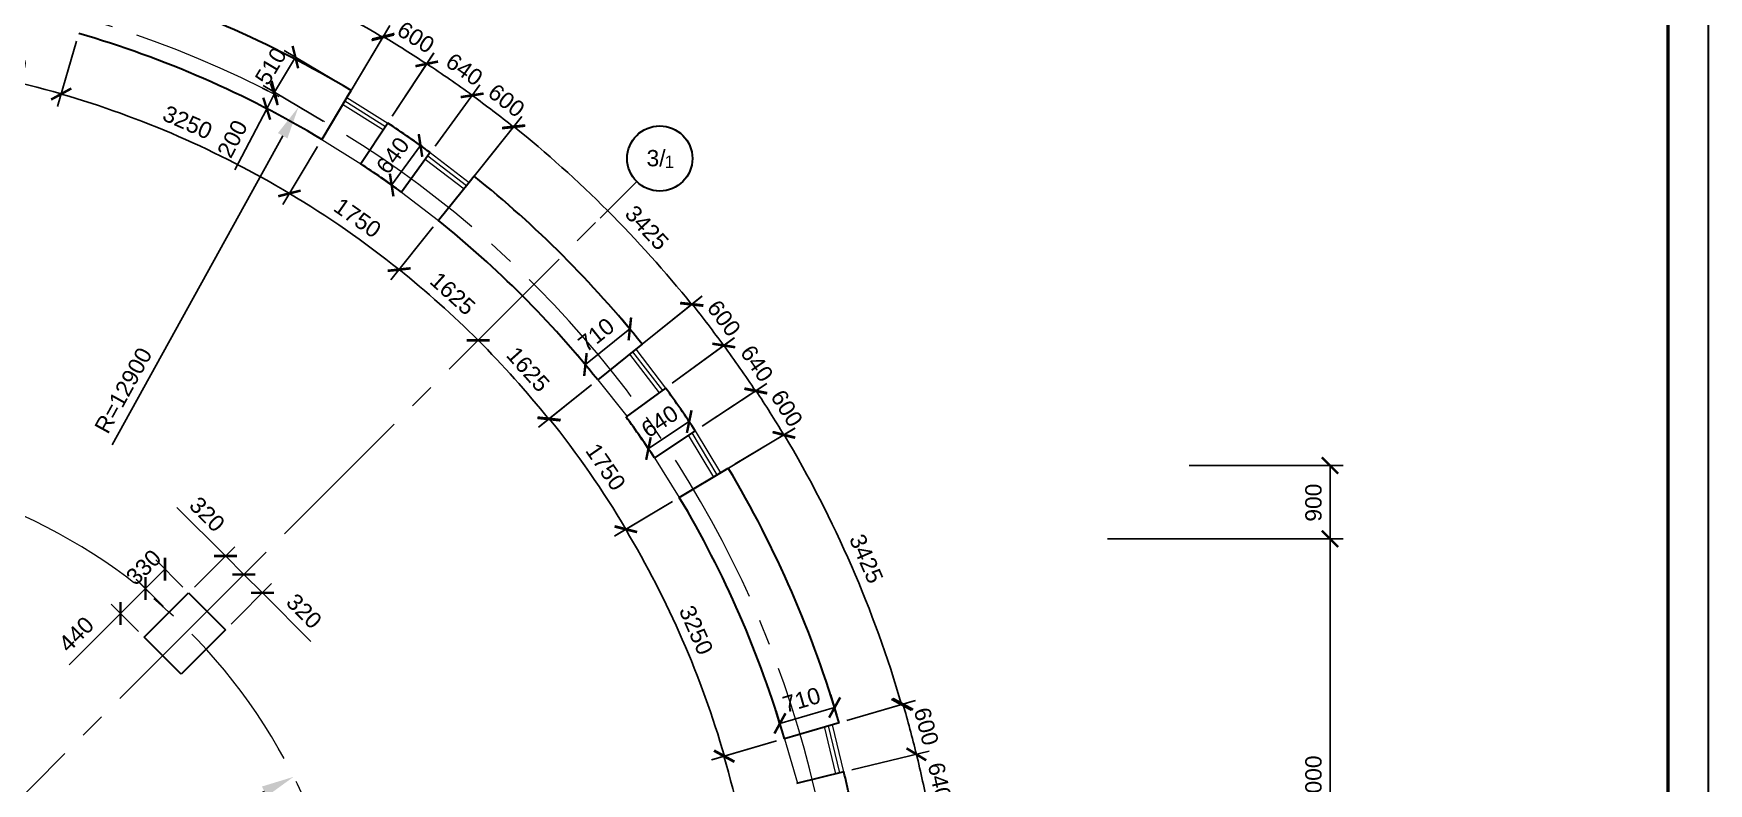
# Model space of a CAD drawing. Header units: millimetres. Extents: x -273 to 3634, y 3015 to 4572.
# Drawn here: x 3428.3 to 3633.7, y 3977.7 to 4069.6 of the extents above; entities that cross this region are included whole.
import ezdxf

# ---------------------------------------------------------------- set-up
doc = ezdxf.new("R2010")
doc.units = ezdxf.units.MM
doc.linetypes.add('CENTER2', pattern=[28.575, 19.05, -3.175, 3.175, -3.175])
doc.layers.add('@', color=250, linetype='Continuous', lineweight=60)
doc.styles.get("Standard").update_dxf_attribs({"font": 'arial.ttf', "height": 2})
doc.dimstyles.new('ISO-25', dxfattribs={"dimtxt": 2, "dimasz": 2, "dimexe": 1.6, "dimexo": 1, "dimgap": 1, "dimtad": 1, "dimdsep": 46, "dimtxsty": 'Standard', "dimblk": 'ARCHTICK', "dimcen": 2, "dimadec": 0, "dimazin": 0, "dimtfac": 1, "dimtmove": 0, "dimatfit": 3, "dimfxl": 1, "dimarcsym": 0})

# ---------------------------------------------------------------- blocks, each defined once
blk = doc.blocks.new('_ArchTick')
at = {"color": 0, "linetype": 'ByBlock', "lineweight": 15, "const_width": 0.15}
blk.add_lwpolyline([(-0.5, -0.5), (0.5, 0.5)], dxfattribs=at)
blk = doc.blocks.new('*D874')
at = {"layer": '@', "color": 0, "lineweight": -2, "transparency": 16777216}
for p, q in [((3311.01, 4081.1), (3305.72, 4088.15)), ((3309.41, 4079.9), (3312.29, 4082.06)), ((3503.87, 3823.69), (3311.01, 4081.1)), ((3502.28, 3822.5), (3505.15, 3824.65))]:
    blk.add_line(p, q, dxfattribs=at)
at = {"layer": 'Defpoints', "color": 0, "lineweight": 15, "transparency": 16777216}
for p in [(3308.61, 4079.3), (3503.87, 3823.69), (3501.48, 3821.9)]:
    blk.add_point(p, dxfattribs=at)
at = {"layer": '@', "color": 0, "lineweight": -2, "transparency": 16777216, "xscale": 2, "yscale": 2, "zscale": 2}
for p, rotation in [((3311.01, 4081.1), 126.8437671405722), ((3503.87, 3823.69), 306.8437671405722)]:
    blk.add_blockref('_ArchTick', p, dxfattribs=dict(at, rotation=rotation))
at = {"layer": '@', "color": 0, "lineweight": 15, "transparency": 16777216, "insert": (3309.26, 4086.79), "char_height": 2, "attachment_point": 5, "rotation": 306.8438}
blk.add_mtext('380', dxfattribs=at)
blk = doc.blocks.new('*D877')
at = {"layer": '@', "color": 0, "lineweight": -2, "transparency": 16777216}
blk.add_arc((3398.43, 3947.68), 19.98, 278.6121, 306.3879, dxfattribs=at)
at = {"layer": '@', "color": 0, "lineweight": 15, "transparency": 16777216}
for points in [[(3409.95, 3931.97), (3410.61, 3931.21), (3412.56, 3933.55)], [(3401.46, 3927.43), (3401.38, 3928.42), (3398.43, 3927.7)]]:
    blk.add_solid(points, dxfattribs=at)
at = {"layer": 'Defpoints', "color": 0, "lineweight": 15, "transparency": 16777216}
for p in [(3398.43, 4081.72), (3398.43, 3947.68), (3403.6, 3928.38), (3497.76, 3848.35), (3398.43, 3807.2)]:
    blk.add_point(p, dxfattribs=at)
at = {"layer": '@', "color": 0, "lineweight": 15, "transparency": 16777216, "insert": (3405.89, 3931.34), "char_height": 2, "attachment_point": 5, "rotation": 24.5413}
blk.add_mtext('45°', dxfattribs=at)
blk = doc.blocks.new('*D757')
at = {"layer": '@', "color": 0, "lineweight": -2, "transparency": 16777216}
blk.add_line((3496.69, 4026.55), (3490.21, 4021.36), dxfattribs=at)
blk.add_arc((3398.43, 3947.68), 119.3, 38.7552, 45, dxfattribs=at)
at = {"layer": 'Defpoints', "color": 0, "lineweight": 15, "transparency": 16777216}
for p in [(3514.29, 4063.53), (3502.15, 4030.93), (3485.79, 4028.91), (3497.47, 4027.18), (3398.43, 3947.68)]:
    blk.add_point(p, dxfattribs=at)
at = {"layer": '@', "color": 0, "lineweight": -2, "transparency": 16777216, "xscale": 2, "yscale": 2, "zscale": 2}
for p, rotation in [((3482.79, 4032.03), 135), ((3491.46, 4022.36), 308.7552400099496)]:
    blk.add_blockref('_ArchTick', p, dxfattribs=dict(at, rotation=rotation))
at = {"layer": '@', "color": 0, "lineweight": 15, "transparency": 16777216, "insert": (3488.93, 4028.47), "char_height": 2, "attachment_point": 5, "rotation": 311.7581}
blk.add_mtext('1625', dxfattribs=at)
blk = doc.blocks.new('*D758')
at = {"layer": '@', "color": 0, "lineweight": -2, "transparency": 16777216}
blk.add_line((3477.3, 4045.93), (3472.11, 4039.46), dxfattribs=at)
blk.add_arc((3398.43, 3947.68), 119.3, 45, 51.2448, dxfattribs=at)
at = {"layer": 'Defpoints', "color": 0, "lineweight": 15, "transparency": 16777216}
for p in [(3514.29, 4063.53), (3481.69, 4051.39), (3477.93, 4046.71), (3476.44, 4037.94), (3398.43, 3947.68)]:
    blk.add_point(p, dxfattribs=at)
at = {"layer": '@', "color": 0, "lineweight": -2, "transparency": 16777216, "xscale": 2, "yscale": 2, "zscale": 2}
for p, rotation in [((3473.11, 4040.71), 141.2447599900453), ((3482.79, 4032.04), 315)]:
    blk.add_blockref('_ArchTick', p, dxfattribs=dict(at, rotation=rotation))
at = {"layer": '@', "color": 0, "lineweight": 15, "transparency": 16777216, "insert": (3479.69, 4037.76), "char_height": 2, "attachment_point": 5, "rotation": 317.9486}
blk.add_mtext('1625', dxfattribs=at)
blk = doc.blocks.new('*D759')
at = {"layer": '@', "color": 0, "lineweight": -2, "transparency": 16777216}
blk.add_line((3437.9, 4019.19), (3458.83, 4057.12), dxfattribs=at)
at = {"layer": '@', "color": 0, "lineweight": 15, "transparency": 16777216}
blk.add_solid([(3458.24, 4057.44), (3459.41, 4056.79), (3460.76, 4060.62)], dxfattribs=at)
at = {"layer": 'Defpoints', "color": 0, "lineweight": 15, "transparency": 16777216}
for p in [(3460.76, 4060.62), (3398.43, 3947.68)]:
    blk.add_point(p, dxfattribs=at)
at = {"layer": '@', "color": 0, "lineweight": 15, "transparency": 16777216, "insert": (3439.28, 4025.88), "char_height": 2, "attachment_point": 5, "rotation": 61.1057}
blk.add_mtext('R=12900', dxfattribs=at)
blk = doc.blocks.new('*D760')
at = {"layer": '@', "color": 0, "lineweight": -2, "transparency": 16777216}
for p, q in [((3433.53, 4068.69), (3431.21, 4060.69)), ((3463.11, 4055.81), (3458.83, 4048.66))]:
    blk.add_line(p, q, dxfattribs=at)
blk.add_arc((3398.43, 3947.68), 119.27, 59.1151, 73.8233, dxfattribs=at)
at = {"layer": 'Defpoints', "color": 0, "lineweight": 15, "transparency": 16777216}
for p in [(3435.49, 4075.43), (3433.81, 4069.65), (3466.7, 4061.82), (3441.33, 4058.97), (3463.62, 4056.67)]:
    blk.add_point(p, dxfattribs=at)
at = {"layer": '@', "color": 0, "lineweight": -2, "transparency": 16777216, "xscale": 2, "yscale": 2, "zscale": 2}
for p, rotation in [((3431.66, 4062.23), 163.8232573753825), ((3459.65, 4050.04), 329.1151283855548)]:
    blk.add_blockref('_ArchTick', p, dxfattribs=dict(at, rotation=rotation))
at = {"layer": '@', "color": 0, "lineweight": 15, "transparency": 16777216, "insert": (3447.16, 4058.75), "char_height": 2, "attachment_point": 5, "rotation": 336.3147}
blk.add_mtext('3250', dxfattribs=at)
blk = doc.blocks.new('*D761')
at = {"layer": '@', "color": 0, "lineweight": -2, "transparency": 16777216}
for p, q in [((3435.77, 4076.39), (3438.32, 4085.18)), ((3467.21, 4062.67), (3471.92, 4070.54))]:
    blk.add_line(p, q, dxfattribs=at)
blk.add_arc((3398.43, 3947.68), 141.57, 59.1151, 73.8233, dxfattribs=at)
at = {"layer": 'Defpoints', "color": 0, "lineweight": 15, "transparency": 16777216}
for p in [(3435.49, 4075.43), (3460.45, 4074.94), (3433.81, 4069.65), (3466.7, 4061.82), (3463.62, 4056.67)]:
    blk.add_point(p, dxfattribs=at)
at = {"layer": '@', "color": 0, "lineweight": -2, "transparency": 16777216, "xscale": 2, "yscale": 2, "zscale": 2}
for p, rotation in [((3437.87, 4083.64), 163.8232573753828), ((3471.1, 4069.17), 329.1151283855586)]:
    blk.add_blockref('_ArchTick', p, dxfattribs=dict(at, rotation=rotation))
at = {"layer": '@', "color": 0, "lineweight": 15, "transparency": 16777216, "insert": (3450.88, 4081.34), "char_height": 2, "attachment_point": 5, "rotation": 338.5763}
blk.add_mtext('3425', dxfattribs=at)
blk = doc.blocks.new('*D763')
at = {"layer": '@', "color": 0, "lineweight": -2, "transparency": 16777216}
for p, q in [((3416.5, 4072.37), (3415.31, 4064.14)), ((3433.53, 4068.69), (3431.21, 4060.69))]:
    blk.add_line(p, q, dxfattribs=at)
blk.add_arc((3398.43, 3947.68), 119.28, 73.8233, 81.753, dxfattribs=at)
at = {"layer": 'Defpoints', "color": 0, "lineweight": 15, "transparency": 16777216}
for p in [(3417.51, 4079.3), (3435.49, 4075.43), (3416.65, 4073.36), (3433.81, 4069.65), (3420.96, 4064.8)]:
    blk.add_point(p, dxfattribs=at)
at = {"layer": '@', "color": 0, "lineweight": -2, "transparency": 16777216, "xscale": 2, "yscale": 2, "zscale": 2}
for p, rotation in [((3415.54, 4065.72), 171.7530324207596), ((3431.66, 4062.23), 343.8232573753776)]:
    blk.add_blockref('_ArchTick', p, dxfattribs=dict(at, rotation=rotation))
at = {"layer": '@', "color": 0, "lineweight": 15, "transparency": 16777216, "insert": (3424.34, 4066.17), "char_height": 2, "attachment_point": 5, "rotation": 347.6639}
blk.add_mtext('1750', dxfattribs=at)
blk = doc.blocks.new('*D764')
at = {"layer": '@', "color": 0, "lineweight": -2, "transparency": 16777216}
for p, q in [((3444.2, 3999.38), (3440.86, 4002.72)), ((3441.99, 4001.59), (3438.93, 3998.53)), ((3438.93, 3998.53), (3432.65, 3992.25)), ((3441.14, 3996.32), (3437.8, 3999.67))]:
    blk.add_line(p, q, dxfattribs=at)
at = {"layer": 'Defpoints', "color": 0, "lineweight": 15, "transparency": 16777216}
for p in [(3441.99, 4001.59), (3444.9, 3998.68), (3441.85, 3995.62)]:
    blk.add_point(p, dxfattribs=at)
at = {"layer": '@', "color": 0, "lineweight": -2, "transparency": 16777216, "xscale": 2, "yscale": 2, "zscale": 2}
for p, rotation in [((3441.99, 4001.59), 45), ((3438.93, 3998.53), 225)]:
    blk.add_blockref('_ArchTick', p, dxfattribs=dict(at, rotation=rotation))
at = {"layer": '@', "color": 0, "lineweight": 15, "transparency": 16777216, "insert": (3433.51, 3995.98), "char_height": 2, "attachment_point": 5, "rotation": 45}
blk.add_mtext('440', dxfattribs=at)
blk = doc.blocks.new('*D765')
at = {"layer": '@', "color": 0, "lineweight": -2, "transparency": 16777216}
blk.add_line((3439.56, 3968.21), (3456.58, 3976.71), dxfattribs=at)
at = {"layer": '@', "color": 0, "lineweight": 15, "transparency": 16777216}
blk.add_solid([(3456.28, 3977.31), (3456.88, 3976.12), (3460.16, 3978.5)], dxfattribs=at)
at = {"layer": 'Defpoints', "color": 0, "lineweight": 15, "transparency": 16777216}
for p in [(3460.16, 3978.5), (3398.43, 3947.68)]:
    blk.add_point(p, dxfattribs=at)
at = {"layer": '@', "color": 0, "lineweight": 15, "transparency": 16777216, "insert": (3443.81, 3972.59), "char_height": 2, "attachment_point": 5, "rotation": 26.5343}
blk.add_mtext('R=6900', dxfattribs=at)
blk = doc.blocks.new('*D812')
at = {"layer": '@', "color": 0, "lineweight": -2, "transparency": 16777216}
for p, q in [((3508.89, 4021.76), (3507.81, 4023.39)), ((3503.69, 4018.75), (3508.69, 4022.06)), ((3503.88, 4018.46), (3502.8, 4020.09))]:
    blk.add_line(p, q, dxfattribs=at)
at = {"layer": 'Defpoints', "color": 0, "lineweight": 15, "transparency": 16777216}
for p in [(3508.69, 4022.06), (3509.44, 4020.93), (3504.43, 4017.62)]:
    blk.add_point(p, dxfattribs=at)
at = {"layer": '@', "color": 0, "lineweight": -2, "transparency": 16777216, "xscale": 2, "yscale": 2, "zscale": 2}
for p, rotation in [((3508.69, 4022.06), 33.41818150921036), ((3503.69, 4018.75), 213.4181815092104)]:
    blk.add_blockref('_ArchTick', p, dxfattribs=dict(at, rotation=rotation))
at = {"layer": '@', "color": 0, "lineweight": 15, "transparency": 16777216, "insert": (3505.08, 4022.09), "char_height": 2, "attachment_point": 5, "rotation": 33.4182}
blk.add_mtext('640', dxfattribs=at)
blk = doc.blocks.new('*D813')
at = {"layer": '@', "color": 0, "lineweight": -2, "transparency": 16777216}
for p, q in [((3514.34, 4016.87), (3521.7, 4021.26)), ((3528.04, 3985.41), (3536.27, 3987.81))]:
    blk.add_line(p, q, dxfattribs=at)
blk.add_arc((3398.43, 3947.68), 141.97, 16.2325, 30.8343, dxfattribs=at)
at = {"layer": 'Defpoints', "color": 0, "lineweight": 15, "transparency": 16777216}
for p in [(3513.48, 4016.35), (3507.48, 4012.77), (3530.88, 3998.78), (3527.08, 3985.13), (3520.37, 3983.18)]:
    blk.add_point(p, dxfattribs=at)
at = {"layer": '@', "color": 0, "lineweight": -2, "transparency": 16777216, "xscale": 2, "yscale": 2, "zscale": 2}
for p, rotation in [((3520.33, 4020.44), 120.8343140170297), ((3534.74, 3987.36), 286.2325432280127)]:
    blk.add_blockref('_ArchTick', p, dxfattribs=dict(at, rotation=rotation))
at = {"layer": '@', "color": 0, "lineweight": 15, "transparency": 16777216, "insert": (3530.41, 4005.25), "char_height": 2, "attachment_point": 5, "rotation": 293.5667}
blk.add_mtext('3425', dxfattribs=at)
blk = doc.blocks.new('*D672')
at = {"layer": '@', "color": 0, "lineweight": -2, "transparency": 16777216}
for p, q in [((3496.69, 4026.55), (3490.28, 4021.41)), ((3506.62, 4012.26), (3499.56, 4008.05))]:
    blk.add_line(p, q, dxfattribs=at)
blk.add_arc((3398.43, 3947.68), 119.38, 30.8355, 38.7552, dxfattribs=at)
at = {"layer": 'Defpoints', "color": 0, "lineweight": 15, "transparency": 16777216}
for p in [(3502.15, 4030.93), (3497.47, 4027.18), (3494.87, 4018.04), (3512.63, 4015.85), (3507.48, 4012.77)]:
    blk.add_point(p, dxfattribs=at)
at = {"layer": '@', "color": 0, "lineweight": -2, "transparency": 16777216, "xscale": 2, "yscale": 2, "zscale": 2}
for p, rotation in [((3491.53, 4022.41), 128.7552400099468), ((3500.94, 4008.87), 300.8355341024305)]:
    blk.add_blockref('_ArchTick', p, dxfattribs=dict(at, rotation=rotation))
at = {"layer": '@', "color": 0, "lineweight": 15, "transparency": 16777216, "insert": (3498.44, 4016.5), "char_height": 2, "attachment_point": 5, "rotation": 304.5351}
blk.add_mtext('1750', dxfattribs=at)
blk = doc.blocks.new('*D673')
at = {"layer": '@', "color": 0, "lineweight": -2, "transparency": 16777216}
for p, q in [((3510.28, 4021.48), (3518.22, 4026.72)), ((3513.49, 4016.36), (3521.66, 4021.24))]:
    blk.add_line(p, q, dxfattribs=at)
blk.add_arc((3398.43, 3947.68), 141.92, 30.8355, 33.4182, dxfattribs=at)
at = {"layer": 'Defpoints', "color": 0, "lineweight": 15, "transparency": 16777216}
for p in [(3518.04, 4024.05), (3509.44, 4020.93), (3504.43, 4017.62), (3512.63, 4015.85), (3507.48, 4012.77)]:
    blk.add_point(p, dxfattribs=at)
at = {"layer": '@', "color": 0, "lineweight": -2, "transparency": 16777216, "xscale": 2, "yscale": 2, "zscale": 2}
for p, rotation in [((3516.88, 4025.84), 123.418181509539), ((3520.28, 4020.42), 300.8355341024328)]:
    blk.add_blockref('_ArchTick', p, dxfattribs=dict(at, rotation=rotation))
at = {"layer": '@', "color": 0, "lineweight": 15, "transparency": 16777216, "insert": (3520.66, 4023.69), "char_height": 2, "attachment_point": 5, "rotation": 301.8774}
blk.add_mtext('600', dxfattribs=at)
blk = doc.blocks.new('*D674')
at = {"layer": '@', "color": 0, "lineweight": -2, "transparency": 16777216}
for p, q in [((3506.6, 4026.77), (3514.23, 4032.34)), ((3510.28, 4021.48), (3518.16, 4026.68))]:
    blk.add_line(p, q, dxfattribs=at)
blk.add_arc((3398.43, 3947.68), 141.85, 33.4182, 36.1731, dxfattribs=at)
at = {"layer": 'Defpoints', "color": 0, "lineweight": 15, "transparency": 16777216}
for p in [(3514.26, 4029.55), (3505.79, 4026.18), (3500.95, 4022.63), (3509.44, 4020.93), (3504.43, 4017.62)]:
    blk.add_point(p, dxfattribs=at)
at = {"layer": '@', "color": 0, "lineweight": -2, "transparency": 16777216, "xscale": 2, "yscale": 2, "zscale": 2}
for p, rotation in [((3512.94, 4031.4), 126.1731465309603), ((3516.83, 4025.8), 303.4181815095361)]:
    blk.add_blockref('_ArchTick', p, dxfattribs=dict(at, rotation=rotation))
at = {"layer": '@', "color": 0, "lineweight": 15, "transparency": 16777216, "insert": (3516.99, 4029.18), "char_height": 2, "attachment_point": 5, "rotation": 304.5076}
blk.add_mtext('640', dxfattribs=at)
blk = doc.blocks.new('*D679')
at = {"layer": '@', "color": 0, "lineweight": -2, "transparency": 16777216}
for p, q in [((3450.26, 3999.51), (3455.2, 4004.45)), ((3454.07, 4003.32), (3456.34, 4001.06)), ((3452.52, 3997.24), (3457.47, 4002.19)), ((3456.34, 4001.06), (3462.28, 3995.11))]:
    blk.add_line(p, q, dxfattribs=at)
at = {"layer": 'Defpoints', "color": 0, "lineweight": 15, "transparency": 16777216}
for p in [(3456.34, 4001.06), (3449.55, 3998.8), (3451.82, 3996.54)]:
    blk.add_point(p, dxfattribs=at)
at = {"layer": '@', "color": 0, "lineweight": -2, "transparency": 16777216, "xscale": 2, "yscale": 2, "zscale": 2}
for p, rotation in [((3454.07, 4003.32), 134.9999999999943), ((3456.34, 4001.06), 314.9999999999943)]:
    blk.add_blockref('_ArchTick', p, dxfattribs=dict(at, rotation=rotation))
at = {"layer": '@', "color": 0, "lineweight": 15, "transparency": 16777216, "insert": (3461.45, 3998.81), "char_height": 2, "attachment_point": 5, "rotation": 315}
blk.add_mtext('320', dxfattribs=at)
blk = doc.blocks.new('*D680')
at = {"layer": '@', "color": 0, "lineweight": -2, "transparency": 16777216}
for p, q in [((3451.81, 4005.58), (3445.86, 4011.53)), ((3448, 4001.77), (3452.94, 4006.71)), ((3450.26, 3999.51), (3455.2, 4004.45)), ((3454.07, 4003.32), (3451.81, 4005.58))]:
    blk.add_line(p, q, dxfattribs=at)
at = {"layer": 'Defpoints', "color": 0, "lineweight": 15, "transparency": 16777216}
for p in [(3454.07, 4003.32), (3447.29, 4001.06), (3449.55, 3998.8)]:
    blk.add_point(p, dxfattribs=at)
at = {"layer": '@', "color": 0, "lineweight": -2, "transparency": 16777216, "xscale": 2, "yscale": 2, "zscale": 2}
for p, rotation in [((3451.81, 4005.58), 135.0000000000115), ((3454.07, 4003.32), 315.0000000000115)]:
    blk.add_blockref('_ArchTick', p, dxfattribs=dict(at, rotation=rotation))
at = {"layer": '@', "color": 0, "lineweight": 15, "transparency": 16777216, "insert": (3449.56, 4010.69), "char_height": 2, "attachment_point": 5, "rotation": 315}
blk.add_mtext('320', dxfattribs=at)
blk = doc.blocks.new('*D681')
at = {"layer": '@', "color": 0, "lineweight": -2, "transparency": 16777216}
for p, q in [((3446.58, 4001.77), (3443.26, 4005.09)), ((3444.2, 3999.38), (3440.87, 4002.71)), ((3442, 4001.58), (3444.39, 4003.96))]:
    blk.add_line(p, q, dxfattribs=at)
at = {"layer": 'Defpoints', "color": 0, "lineweight": 15, "transparency": 16777216}
for p in [(3444.39, 4003.96), (3447.29, 4001.06), (3444.9, 3998.68)]:
    blk.add_point(p, dxfattribs=at)
at = {"layer": '@', "color": 0, "lineweight": -2, "transparency": 16777216, "xscale": 2, "yscale": 2, "zscale": 2}
for p, rotation in [((3444.39, 4003.96), 45), ((3442, 4001.58), 225)]:
    blk.add_blockref('_ArchTick', p, dxfattribs=dict(at, rotation=rotation))
at = {"layer": '@', "color": 0, "lineweight": 15, "transparency": 16777216, "insert": (3441.77, 4004.2), "char_height": 2, "attachment_point": 5, "rotation": 45}
blk.add_mtext('330', dxfattribs=at)
blk = doc.blocks.new('*D814')
at = {"layer": '@', "color": 0, "lineweight": -2, "transparency": 16777216}
for p, q in [((3528.63, 3979.34), (3538.12, 3981.64)), ((3529.99, 3973.1), (3539.58, 3974.96))]:
    blk.add_line(p, q, dxfattribs=at)
blk.add_arc((3398.43, 3947.68), 142.16, 10.939, 13.6668, dxfattribs=at)
at = {"layer": 'Defpoints', "color": 0, "lineweight": 15, "transparency": 16777216}
for p in [(3521.83, 3977.68), (3527.66, 3979.1), (3537.08, 3979.07), (3523.12, 3971.78), (3529.01, 3972.91)]:
    blk.add_point(p, dxfattribs=at)
at = {"layer": '@', "color": 0, "lineweight": -2, "transparency": 16777216, "xscale": 2, "yscale": 2, "zscale": 2}
for p, rotation in [((3536.56, 3981.26), 103.6668375001124), ((3538.01, 3974.65), 280.9390167708801)]:
    blk.add_blockref('_ArchTick', p, dxfattribs=dict(at, rotation=rotation))
at = {"layer": '@', "color": 0, "lineweight": 15, "transparency": 16777216, "insert": (3539.4, 3977.94), "char_height": 2, "attachment_point": 5, "rotation": 282.1186}
blk.add_mtext('640', dxfattribs=at)
blk = doc.blocks.new('*D815')
at = {"layer": '@', "color": 0, "lineweight": -2, "transparency": 16777216}
for p, q in [((3519.41, 3982.9), (3511.42, 3980.57)), ((3523.08, 3966.03), (3514.86, 3964.82))]:
    blk.add_line(p, q, dxfattribs=at)
blk.add_arc((3398.43, 3947.68), 119.28, 8.3776, 16.2325, dxfattribs=at)
at = {"layer": 'Defpoints', "color": 0, "lineweight": 15, "transparency": 16777216}
for p in [(3527.08, 3985.13), (3520.37, 3983.18), (3514.36, 3975.75), (3524.07, 3966.18), (3530.99, 3967.2)]:
    blk.add_point(p, dxfattribs=at)
at = {"layer": '@', "color": 0, "lineweight": -2, "transparency": 16777216, "xscale": 2, "yscale": 2, "zscale": 2}
for p, rotation in [((3512.96, 3981.02), 106.2325432280145), ((3516.44, 3965.05), 278.3776096037254)]:
    blk.add_blockref('_ArchTick', p, dxfattribs=dict(at, rotation=rotation))
at = {"layer": '@', "color": 0, "lineweight": 15, "transparency": 16777216, "insert": (3516.96, 3973.48), "char_height": 2, "attachment_point": 5, "rotation": 282.2827}
blk.add_mtext('1750', dxfattribs=at)
blk = doc.blocks.new('*D819')
at = {"layer": '@', "color": 0, "lineweight": -2, "transparency": 16777216}
for p, q in [((3506.62, 4012.26), (3499.53, 4008.03)), ((3519.41, 3982.9), (3511.48, 3980.59))]:
    blk.add_line(p, q, dxfattribs=at)
blk.add_arc((3398.43, 3947.68), 119.34, 16.2325, 30.8343, dxfattribs=at)
at = {"layer": 'Defpoints', "color": 0, "lineweight": 15, "transparency": 16777216}
for p in [(3513.48, 4016.35), (3507.48, 4012.77), (3509.77, 3990.64), (3527.08, 3985.13), (3520.37, 3983.18)]:
    blk.add_point(p, dxfattribs=at)
at = {"layer": '@', "color": 0, "lineweight": -2, "transparency": 16777216, "xscale": 2, "yscale": 2, "zscale": 2}
for p, rotation in [((3500.9, 4008.85), 120.8343140170226), ((3513.01, 3981.04), 286.2325432280149)]:
    blk.add_blockref('_ArchTick', p, dxfattribs=dict(at, rotation=rotation))
at = {"layer": '@', "color": 0, "lineweight": 15, "transparency": 16777216, "insert": (3509.54, 3996.49), "char_height": 2, "attachment_point": 5, "rotation": 293.7153}
blk.add_mtext('3250', dxfattribs=at)
blk = doc.blocks.new('*D820')
at = {"layer": '@', "color": 0, "lineweight": -2, "transparency": 16777216}
for p, q in [((3528.04, 3985.41), (3536.45, 3987.86)), ((3528.63, 3979.34), (3538.11, 3981.64))]:
    blk.add_line(p, q, dxfattribs=at)
blk.add_arc((3398.43, 3947.68), 142.15, 13.6668, 16.2325, dxfattribs=at)
at = {"layer": 'Defpoints', "color": 0, "lineweight": 15, "transparency": 16777216}
for p in [(3527.08, 3985.13), (3535.49, 3985.37), (3520.37, 3983.18), (3521.83, 3977.68), (3527.66, 3979.1)]:
    blk.add_point(p, dxfattribs=at)
at = {"layer": '@', "color": 0, "lineweight": -2, "transparency": 16777216, "xscale": 2, "yscale": 2, "zscale": 2}
for p, rotation in [((3534.91, 3987.41), 106.2325432280157), ((3536.55, 3981.26), 283.6668375001099)]:
    blk.add_blockref('_ArchTick', p, dxfattribs=dict(at, rotation=rotation))
at = {"layer": '@', "color": 0, "lineweight": 15, "transparency": 16777216, "insert": (3537.77, 3984.68), "char_height": 2, "attachment_point": 5, "rotation": 284.873}
blk.add_mtext('600', dxfattribs=at)
blk = doc.blocks.new('*D821')
at = {"layer": '@', "color": 0, "lineweight": -2, "transparency": 16777216}
for p, q in [((3526.8, 3986.09), (3526.08, 3988.54)), ((3520.09, 3984.14), (3519.37, 3986.59)), ((3526.53, 3987), (3519.82, 3985.05))]:
    blk.add_line(p, q, dxfattribs=at)
at = {"layer": 'Defpoints', "color": 0, "lineweight": 15, "transparency": 16777216}
for p in [(3519.82, 3985.05), (3527.08, 3985.13), (3520.37, 3983.18)]:
    blk.add_point(p, dxfattribs=at)
at = {"layer": '@', "color": 0, "lineweight": -2, "transparency": 16777216, "xscale": 2, "yscale": 2, "zscale": 2}
for p, rotation in [((3526.53, 3987), 16.2325432280094), ((3519.82, 3985.05), 196.2325432280094)]:
    blk.add_blockref('_ArchTick', p, dxfattribs=dict(at, rotation=rotation))
at = {"layer": '@', "color": 0, "lineweight": 15, "transparency": 16777216, "insert": (3522.47, 3987.93), "char_height": 2, "attachment_point": 5, "rotation": 16.2325}
blk.add_mtext('710', dxfattribs=at)
blk = doc.blocks.new('*D682')
at = {"layer": '@', "color": 0, "lineweight": -2, "transparency": 16777216}
for p, q in [((3482.31, 4052.17), (3488.18, 4059.48)), ((3502.93, 4031.56), (3510.23, 4037.42))]:
    blk.add_line(p, q, dxfattribs=at)
blk.add_arc((3398.43, 3947.68), 141.77, 38.7552, 51.2448, dxfattribs=at)
at = {"layer": 'Defpoints', "color": 0, "lineweight": 15, "transparency": 16777216}
for p in [(3481.69, 4051.39), (3494.97, 4051.5), (3477.93, 4046.71), (3502.15, 4030.93), (3497.47, 4027.18)]:
    blk.add_point(p, dxfattribs=at)
at = {"layer": '@', "color": 0, "lineweight": -2, "transparency": 16777216, "xscale": 2, "yscale": 2, "zscale": 2}
for p, rotation in [((3487.17, 4058.23), 141.2447599900448), ((3508.98, 4036.42), 308.755240009951)]:
    blk.add_blockref('_ArchTick', p, dxfattribs=dict(at, rotation=rotation))
at = {"layer": '@', "color": 0, "lineweight": 15, "transparency": 16777216, "insert": (3503.5, 4045.83), "char_height": 2, "attachment_point": 5, "rotation": 313.0497}
blk.add_mtext('3425', dxfattribs=at)
blk = doc.blocks.new('*D683')
at = {"layer": '@', "color": 0, "lineweight": -2, "transparency": 16777216}
for p, q in [((3477.52, 4055.85), (3483.01, 4063.35)), ((3482.31, 4052.17), (3488.13, 4059.42))]:
    blk.add_line(p, q, dxfattribs=at)
blk.add_arc((3398.43, 3947.68), 141.7, 51.2448, 53.8269, dxfattribs=at)
at = {"layer": 'Defpoints', "color": 0, "lineweight": 15, "transparency": 16777216}
for p in [(3483.77, 4060.79), (3476.93, 4055.04), (3473.39, 4050.2), (3481.69, 4051.39), (3477.93, 4046.71)]:
    blk.add_point(p, dxfattribs=at)
at = {"layer": '@', "color": 0, "lineweight": -2, "transparency": 16777216, "xscale": 2, "yscale": 2, "zscale": 2}
for p, rotation in [((3482.06, 4062.06), 143.8268534690449), ((3487.13, 4058.18), 321.2447599900471)]:
    blk.add_blockref('_ArchTick', p, dxfattribs=dict(at, rotation=rotation))
at = {"layer": '@', "color": 0, "lineweight": 15, "transparency": 16777216, "insert": (3486.27, 4061.43), "char_height": 2, "attachment_point": 5, "rotation": 322.3266}
blk.add_mtext('600', dxfattribs=at)
blk = doc.blocks.new('*D684')
at = {"layer": '@', "color": 0, "lineweight": -2, "transparency": 16777216}
for p, q in [((3472.26, 4059.5), (3477.38, 4067.27)), ((3477.52, 4055.85), (3483.01, 4063.36))]:
    blk.add_line(p, q, dxfattribs=at)
blk.add_arc((3398.43, 3947.68), 141.7, 53.8269, 56.5682, dxfattribs=at)
at = {"layer": 'Defpoints', "color": 0, "lineweight": 15, "transparency": 16777216}
for p in [(3478.38, 4064.67), (3471.7, 4058.67), (3468.4, 4053.66), (3476.93, 4055.04), (3473.39, 4050.2)]:
    blk.add_point(p, dxfattribs=at)
at = {"layer": '@', "color": 0, "lineweight": -2, "transparency": 16777216, "xscale": 2, "yscale": 2, "zscale": 2}
for p, rotation in [((3476.5, 4065.93), 146.5681769920195), ((3482.07, 4062.07), 323.8268534690457)]:
    blk.add_blockref('_ArchTick', p, dxfattribs=dict(at, rotation=rotation))
at = {"layer": '@', "color": 0, "lineweight": 15, "transparency": 16777216, "insert": (3481.11, 4065.24), "char_height": 2, "attachment_point": 5, "rotation": 324.8804}
blk.add_mtext('640', dxfattribs=at)
blk = doc.blocks.new('*D685')
at = {"layer": '@', "color": 0, "lineweight": -2, "transparency": 16777216}
for p, q in [((3467.21, 4062.67), (3471.98, 4070.64)), ((3472.26, 4059.5), (3477.37, 4067.25))]:
    blk.add_line(p, q, dxfattribs=at)
blk.add_arc((3398.43, 3947.68), 141.68, 56.5682, 59.1151, dxfattribs=at)
at = {"layer": 'Defpoints', "color": 0, "lineweight": 15, "transparency": 16777216}
for p in [(3472.95, 4068.18), (3466.7, 4061.82), (3471.7, 4058.67), (3463.62, 4056.67), (3468.4, 4053.66)]:
    blk.add_point(p, dxfattribs=at)
at = {"layer": '@', "color": 0, "lineweight": -2, "transparency": 16777216, "xscale": 2, "yscale": 2, "zscale": 2}
for p, rotation in [((3471.16, 4069.27), 149.1151283855554), ((3476.49, 4065.92), 326.5681769920193)]:
    blk.add_blockref('_ArchTick', p, dxfattribs=dict(at, rotation=rotation))
at = {"layer": '@', "color": 0, "lineweight": 15, "transparency": 16777216, "insert": (3475.16, 4069.18), "char_height": 2, "attachment_point": 5, "rotation": 327.7273}
blk.add_mtext('600', dxfattribs=at)
blk = doc.blocks.new('*D686')
at = {"layer": '@', "color": 0, "lineweight": -2, "transparency": 16777216}
for p, q in [((3457.02, 4062.61), (3456.37, 4062.95)), ((3457.79, 4062.21), (3456.87, 4060.43)), ((3456.87, 4060.43), (3452.97, 4052.94)), ((3456.09, 4060.83), (3455.45, 4061.17))]:
    blk.add_line(p, q, dxfattribs=at)
at = {"layer": 'Defpoints', "color": 0, "lineweight": 15, "transparency": 16777216}
for p in [(3457.9, 4062.15), (3456.87, 4060.43), (3456.98, 4060.37)]:
    blk.add_point(p, dxfattribs=at)
at = {"layer": '@', "color": 0, "lineweight": -2, "transparency": 16777216, "xscale": 2, "yscale": 2, "zscale": 2}
for p, rotation in [((3456.87, 4060.43), 242.5454404375009), ((3457.79, 4062.21), 62.54544043750094)]:
    blk.add_blockref('_ArchTick', p, dxfattribs=dict(at, rotation=rotation))
at = {"layer": '@', "color": 0, "lineweight": 15, "transparency": 16777216, "insert": (3452.66, 4056.73), "char_height": 2, "attachment_point": 5, "rotation": 62.5454}
blk.add_mtext('200', dxfattribs=at)
blk = doc.blocks.new('*D687')
at = {"layer": '@', "color": 0, "lineweight": -2, "transparency": 16777216}
for p, q in [((3460.38, 4066.75), (3457.82, 4062.46)), ((3466.35, 4063.18), (3459.01, 4067.57)), ((3463.79, 4058.9), (3456.45, 4063.29))]:
    blk.add_line(p, q, dxfattribs=at)
at = {"layer": 'Defpoints', "color": 0, "lineweight": 15, "transparency": 16777216}
for p in [(3457.82, 4062.46), (3467.21, 4062.66), (3464.65, 4058.38)]:
    blk.add_point(p, dxfattribs=at)
at = {"layer": '@', "color": 0, "lineweight": -2, "transparency": 16777216, "xscale": 2, "yscale": 2, "zscale": 2}
for p, rotation in [((3460.38, 4066.75), 59.11512838555034), ((3457.82, 4062.46), 239.1151283855503)]:
    blk.add_blockref('_ArchTick', p, dxfattribs=dict(at, rotation=rotation))
at = {"layer": '@', "color": 0, "lineweight": 15, "transparency": 16777216, "insert": (3457.37, 4065.64), "char_height": 2, "attachment_point": 5, "rotation": 59.1151}
blk.add_mtext('510', dxfattribs=at)
blk = doc.blocks.new('*D688')
at = {"layer": '@', "color": 0, "lineweight": -2, "transparency": 16777216}
for p, q in [((3463.11, 4055.81), (3458.84, 4048.67)), ((3477.3, 4045.93), (3472.1, 4039.45))]:
    blk.add_line(p, q, dxfattribs=at)
blk.add_arc((3398.43, 3947.68), 119.28, 51.2448, 59.1151, dxfattribs=at)
at = {"layer": 'Defpoints', "color": 0, "lineweight": 15, "transparency": 16777216}
for p in [(3466.7, 4061.82), (3463.62, 4056.67), (3481.69, 4051.39), (3464.28, 4047.13), (3477.93, 4046.71)]:
    blk.add_point(p, dxfattribs=at)
at = {"layer": '@', "color": 0, "lineweight": -2, "transparency": 16777216, "xscale": 2, "yscale": 2, "zscale": 2}
for p, rotation in [((3459.66, 4050.04), 149.1151283855532), ((3473.1, 4040.69), 321.2447599900452)]:
    blk.add_blockref('_ArchTick', p, dxfattribs=dict(at, rotation=rotation))
at = {"layer": '@', "color": 0, "lineweight": 15, "transparency": 16777216, "insert": (3468, 4047.04), "char_height": 2, "attachment_point": 5, "rotation": 325.0034}
blk.add_mtext('1750', dxfattribs=at)
blk = doc.blocks.new('*D822')
at = {"layer": '@', "color": 0, "lineweight": -2, "transparency": 16777216}
for p, q in [((3472.19, 4051.07), (3475.73, 4055.92)), ((3476.12, 4055.63), (3474.44, 4056.86)), ((3472.58, 4050.79), (3470.9, 4052.02))]:
    blk.add_line(p, q, dxfattribs=at)
at = {"layer": 'Defpoints', "color": 0, "lineweight": 15, "transparency": 16777216}
for p in [(3475.73, 4055.92), (3476.93, 4055.04), (3473.39, 4050.2)]:
    blk.add_point(p, dxfattribs=at)
at = {"layer": '@', "color": 0, "lineweight": -2, "transparency": 16777216, "xscale": 2, "yscale": 2, "zscale": 2}
for p, rotation in [((3475.73, 4055.92), 53.82685346890515), ((3472.19, 4051.07), 233.8268534689052)]:
    blk.add_blockref('_ArchTick', p, dxfattribs=dict(at, rotation=rotation))
at = {"layer": '@', "color": 0, "lineweight": 15, "transparency": 16777216, "insert": (3472.33, 4054.69), "char_height": 2, "attachment_point": 5, "rotation": 53.8269}
blk.add_mtext('640', dxfattribs=at)
blk = doc.blocks.new('*D823')
at = {"layer": '@', "color": 0, "lineweight": -2, "transparency": 16777216}
for p, q in [((3501.41, 4033.42), (3495.96, 4029.05)), ((3502.29, 4032.33), (3500.41, 4034.67)), ((3496.84, 4027.96), (3494.96, 4030.3))]:
    blk.add_line(p, q, dxfattribs=at)
at = {"layer": 'Defpoints', "color": 0, "lineweight": 15, "transparency": 16777216}
for p in [(3502.92, 4031.55), (3495.96, 4029.05), (3497.47, 4027.18)]:
    blk.add_point(p, dxfattribs=at)
at = {"layer": '@', "color": 0, "lineweight": -2, "transparency": 16777216, "xscale": 2, "yscale": 2, "zscale": 2}
for p, rotation in [((3501.41, 4033.42), 38.75523613854945), ((3495.96, 4029.05), 218.7552361385495)]:
    blk.add_blockref('_ArchTick', p, dxfattribs=dict(at, rotation=rotation))
at = {"layer": '@', "color": 0, "lineweight": 15, "transparency": 16777216, "insert": (3497.29, 4032.7), "char_height": 2, "attachment_point": 5, "rotation": 38.7552}
blk.add_mtext('710', dxfattribs=at)
blk = doc.blocks.new('*D689')
at = {"layer": '@', "color": 0, "lineweight": -2, "transparency": 16777216}
for p, q in [((3502.93, 4031.56), (3510.28, 4037.46)), ((3506.6, 4026.77), (3514.21, 4032.33))]:
    blk.add_line(p, q, dxfattribs=at)
blk.add_arc((3398.43, 3947.68), 141.83, 36.1731, 38.7552, dxfattribs=at)
at = {"layer": 'Defpoints', "color": 0, "lineweight": 15, "transparency": 16777216}
for p in [(3510.35, 4034.79), (3502.15, 4030.93), (3497.47, 4027.18), (3505.79, 4026.18), (3500.95, 4022.63)]:
    blk.add_point(p, dxfattribs=at)
at = {"layer": '@', "color": 0, "lineweight": -2, "transparency": 16777216, "xscale": 2, "yscale": 2, "zscale": 2}
for p, rotation in [((3509.03, 4036.46), 128.7552400099466), ((3512.92, 4031.39), 306.173146530957)]:
    blk.add_blockref('_ArchTick', p, dxfattribs=dict(at, rotation=rotation))
at = {"layer": '@', "color": 0, "lineweight": 15, "transparency": 16777216, "insert": (3512.95, 4034.73), "char_height": 2, "attachment_point": 5, "rotation": 307.2427}
blk.add_mtext('600', dxfattribs=at)
blk = doc.blocks.new('*D692')
at = {"layer": '@', "color": 0, "lineweight": -2, "transparency": 16777216}
for p, q in [((3560.01, 4007.68), (3588.89, 4007.68)), ((3587.29, 4007.68), (3587.29, 3947.68)), ((3586.29, 3947.68), (3585.69, 3947.68))]:
    blk.add_line(p, q, dxfattribs=at)
at = {"layer": 'Defpoints', "color": 0, "lineweight": 15, "transparency": 16777216}
for p in [(3559.01, 4007.68), (3587.29, 3947.68), (3587.29, 3947.68)]:
    blk.add_point(p, dxfattribs=at)
at = {"layer": '@', "color": 0, "lineweight": -2, "transparency": 16777216, "xscale": 2, "yscale": 2, "zscale": 2}
for p, rotation in [((3587.29, 4007.68), 90), ((3587.29, 3947.68), 270)]:
    blk.add_blockref('_ArchTick', p, dxfattribs=dict(at, rotation=rotation))
at = {"layer": '@', "color": 0, "lineweight": 15, "transparency": 16777216, "insert": (3585.27, 3978.01), "char_height": 2, "attachment_point": 5, "rotation": 90}
blk.add_mtext('6000', dxfattribs=at)
blk = doc.blocks.new('*D693')
at = {"layer": '@', "color": 0, "lineweight": -2, "transparency": 16777216}
for p, q in [((3570.03, 4016.68), (3588.89, 4016.68)), ((3587.29, 4016.68), (3587.29, 4007.68)), ((3586.29, 4007.68), (3585.69, 4007.68))]:
    blk.add_line(p, q, dxfattribs=at)
at = {"layer": 'Defpoints', "color": 0, "lineweight": 15, "transparency": 16777216}
for p in [(3569.03, 4016.68), (3587.29, 4007.68), (3587.29, 4007.68)]:
    blk.add_point(p, dxfattribs=at)
at = {"layer": '@', "color": 0, "lineweight": -2, "transparency": 16777216, "xscale": 2, "yscale": 2, "zscale": 2}
for p, rotation in [((3587.29, 4016.68), 90), ((3587.29, 4007.68), 270)]:
    blk.add_blockref('_ArchTick', p, dxfattribs=dict(at, rotation=rotation))
at = {"layer": '@', "color": 0, "lineweight": 15, "transparency": 16777216, "insert": (3585.27, 4012.12), "char_height": 2, "attachment_point": 5, "rotation": 90}
blk.add_mtext('900', dxfattribs=at)

msp = doc.modelspace()

# ---------------------------------------------------------------- linework, layer by layer
at = {"layer": '@', "color": 0, "lineweight": 30}
for p, q in [((3633.716, 3609.3), (3633.716, 4203.3)), ((3466.7, 4061.817), (3467.207, 4062.665)), ((3466.7, 4061.817), (3463.62, 4056.667)), ((3471.705, 4058.67), (3468.399, 4053.663)), ((3476.929, 4055.038), (3473.388, 4050.195)), ((3482.305, 4052.164), (3481.686, 4051.393)), ((3481.686, 4051.393), (3477.93, 4046.714)), ((3502.917, 4031.552), (3502.146, 4030.933)), ((3502.146, 4030.933), (3497.467, 4027.177)), ((3505.791, 4026.176), (3500.948, 4022.635)), ((3509.44, 4020.925), (3504.432, 4017.621)), ((3507.478, 4012.771), (3513.478, 4016.353)), ((3441.845, 3995.618), (3447.29, 4001.062)), ((3447.29, 4001.062), (3451.815, 3996.537)), ((3451.815, 3996.537), (3446.371, 3991.092)), ((3446.371, 3991.092), (3441.845, 3995.618)), ((3527.076, 3985.131), (3520.366, 3983.177)), ((3527.663, 3979.101), (3521.833, 3977.683))]:
    msp.add_line(p, q, dxfattribs=at)
at = {"layer": '@', "color": 0, "lineweight": 50}
msp.add_line((3628.716, 4198.3), (3628.716, 3614.3), dxfattribs=at)
at = {"layer": '@', "color": 0, "lineweight": 15}
for p, q in [((3466.167, 4060.97), (3471.172, 4057.823)), ((3466.434, 4061.393), (3471.438, 4058.247)), ((3466.7, 4061.817), (3471.705, 4058.67)), ((3463.62, 4056.667), (3468.399, 4053.663)), ((3476.321, 4054.245), (3481.078, 4050.599)), ((3476.625, 4054.642), (3481.382, 4050.996)), ((3476.929, 4055.038), (3481.686, 4051.393)), ((3473.388, 4050.195), (3477.93, 4046.714)), ((3497.757, 4047.004), (3502.247, 4051.494)), ((3501.352, 4030.325), (3504.998, 4025.568)), ((3501.749, 4030.629), (3505.395, 4025.872)), ((3502.146, 4030.933), (3505.791, 4026.176)), ((3497.467, 4027.177), (3501.052, 4022.711)), ((3509.44, 4020.925), (3512.514, 4015.777)), ((3508.582, 4020.413), (3511.655, 4015.264)), ((3509.011, 4020.669), (3512.084, 4015.52)), ((3504.432, 4017.621), (3507.478, 4012.771)), ((3526.691, 3978.864), (3525.283, 3984.655)), ((3527.177, 3978.982), (3525.769, 3984.773)), ((3527.663, 3979.101), (3526.255, 3984.892)), ((3520.366, 3983.177), (3521.957, 3977.713))]:
    msp.add_line(p, q, dxfattribs=at)
at = {"layer": '@', "color": 0, "linetype": 'CENTER2', "lineweight": 15}
msp.add_line((3398.429, 3947.676), (3497.757, 4047.004), dxfattribs=at)
at = {"layer": '@', "color": 0, "lineweight": 30}
msp.add_circle((3505.075, 4054.322), 4, dxfattribs=at)
at = {"layer": '@', "color": 0, "linetype": 'CENTER2', "lineweight": 15}
for radius, end in [(129, 147.66397), (69, 90)]:
    msp.add_arc((3398.429, 3947.676), radius, 270, end, dxfattribs=at)
at = {"layer": '@', "color": 0, "lineweight": 30}
for radius, start, end in [(133.988, 59.11513, 73.82326), (127, 59.11513, 73.82326), (133, 53.82685, 56.56818), (127, 53.82685, 56.56818), (133.988, 38.75524, 51.24476), (127, 38.75524, 51.24476), (133, 33.41818, 36.17315), (127, 33.41818, 36.17315), (133.988, 16.23254, 30.83431), (127, 16.23254, 30.83431), (133, 10.93902, 13.66684)]:
    msp.add_arc((3398.429, 3947.676), radius, start, end, dxfattribs=at)

# ---------------------------------------------------------------- texts
at = {"layer": '@', "color": 0, "lineweight": 15}
for s, height, p in [('3/', 2, (3503.457, 4053.365)), ('1', 1.5, (3505.668, 4053.171))]:
    msp.add_text(s, height=height, dxfattribs=at).set_placement(p)

# ---------------------------------------------------------------- dimensions: what is measured, and where the dimension line sits
for base, p1, p2, angle, text, picture, middle, dimtype in [((3503.874, 3823.695), (3308.607, 4079.299), (3501.475, 3821.897), 306.84377, '380', '*D874', (3307.645, 4085.582), 161), ((3457.824, 4062.465), (3467.207, 4062.665), (3464.646, 4058.384), 239.11513, '510', '*D687', (3459.104, 4064.605), 161), ((3456.866, 4060.433), (3457.904, 4062.148), (3456.982, 4060.373), 242.54544, '200', '*D686', (3454.458, 4055.798), 161), ((3475.729, 4055.916), (3473.388, 4050.195), (3476.929, 4055.038), 53.82685, '640', '*D822', (3473.958, 4053.494), 161), ((3495.964, 4029.05), (3502.917, 4031.552), (3497.467, 4027.177), 218.75524, '710', '*D823', (3498.551, 4031.126), 161), ((3508.694, 4022.056), (3504.432, 4017.621), (3509.44, 4020.925), 33.41818, '640', '*D812', (3506.19, 4020.404), 161), ((3587.289, 4007.676), (3569.034, 4016.676), (3587.289, 4007.676), 90, '900', '*D693', (3587.289, 4012.115), 160), ((3454.073, 4003.32), (3447.29, 4001.062), (3449.553, 3998.8), 315, '320', '*D680', (3448.13, 4009.263), 161), ((3587.289, 3947.676), (3559.009, 4007.676), (3587.289, 3947.676), 90, '6000', '*D692', (3587.289, 3978.013), 160), ((3444.391, 4003.962), (3444.904, 3998.677), (3447.29, 4001.062), 45, '330', '*D681', (3443.198, 4002.769), 161), ((3456.336, 4001.057), (3449.553, 3998.8), (3451.815, 3996.537), 315, '320', '*D679', (3460.016, 3997.377), 161), ((3441.988, 4001.593), (3441.845, 3995.618), (3444.904, 3998.677), 45, '440', '*D764', (3434.943, 3994.547), 161), ((3519.821, 3985.05), (3527.076, 3985.131), (3520.366, 3983.177), 196.23254, '710', '*D821', (3523.031, 3985.985), 161)]:
    dim = msp.add_linear_dim(base=base, p1=p1, p2=p2, angle=angle, text=text, dimstyle='ISO-25', dxfattribs=at)
    dim.commit()
    dim.dimension.update_dxf_attribs({"geometry": picture, "text_midpoint": middle, "dimtype": dimtype})
for base, line1, line2, text, picture, middle in [((3460.449, 4074.936), ((3435.49, 4075.434), (3433.811, 4069.648)), ((3466.7, 4061.817), (3463.62, 4056.667)), '3425', '*D761', (3450.138, 4079.462)), ((3420.963, 4064.804), ((3417.506, 4079.301), (3416.646, 4073.363)), ((3435.49, 4075.434), (3433.811, 4069.648)), '1750', '*D763', (3423.912, 4064.198)), ((3441.327, 4058.969), ((3435.49, 4075.434), (3433.811, 4069.648)), ((3466.7, 4061.817), (3463.62, 4056.667)), '3250', '*D760', (3446.343, 4056.903)), ((3472.951, 4068.179), ((3466.7, 4061.817), (3463.62, 4056.667)), ((3471.705, 4058.67), (3468.399, 4053.663)), '600', '*D685', (3474.081, 4067.473)), ((3478.376, 4064.674), ((3471.705, 4058.67), (3468.399, 4053.663)), ((3476.929, 4055.038), (3473.388, 4050.195)), '640', '*D684', (3479.95, 4063.584)), ((3485.795, 4028.914), ((3398.429, 3947.676), (3514.287, 4063.534)), ((3502.146, 4030.933), (3497.467, 4027.177)), '1625', '*D757', (3487.422, 4027.128)), ((3476.441, 4037.937), ((3398.429, 3947.676), (3514.287, 4063.534)), ((3481.686, 4051.393), (3477.93, 4046.714)), '1625', '*D758', (3478.337, 4036.263)), ((3483.773, 4060.792), ((3476.929, 4055.038), (3473.388, 4050.195)), ((3481.686, 4051.393), (3477.93, 4046.714)), '600', '*D683', (3485.03, 4059.832)), ((3464.278, 4047.132), ((3466.7, 4061.817), (3463.62, 4056.667)), ((3481.686, 4051.393), (3477.93, 4046.714)), '1750', '*D688', (3466.839, 4045.388)), ((3494.967, 4051.496), ((3481.686, 4051.393), (3477.93, 4046.714)), ((3502.146, 4030.933), (3497.467, 4027.177)), '3425', '*D682', (3502.027, 4044.451)), ((3510.353, 4034.789), ((3505.791, 4026.176), (3500.948, 4022.635)), ((3502.146, 4030.933), (3497.467, 4027.177)), '600', '*D689', (3511.337, 4033.51)), ((3514.263, 4029.554), ((3505.791, 4026.176), (3500.948, 4022.635)), ((3509.44, 4020.925), (3504.432, 4017.621)), '640', '*D674', (3515.321, 4028.036)), ((3494.871, 4018.042), ((3502.146, 4030.933), (3497.467, 4027.177)), ((3512.628, 4015.848), (3507.476, 4012.773)), '1750', '*D672', (3496.775, 4015.356)), ((3518.043, 4024.047), ((3512.628, 4015.848), (3507.476, 4012.773)), ((3509.44, 4020.925), (3504.432, 4017.621)), '600', '*D673', (3518.941, 4022.622)), ((3530.879, 3998.784), ((3507.478, 4012.771), (3513.478, 4016.353)), ((3527.076, 3985.131), (3520.366, 3983.177)), '3425', '*D813', (3528.557, 4004.438)), ((3509.77, 3990.638), ((3527.076, 3985.131), (3520.366, 3983.177)), ((3507.478, 4012.771), (3513.478, 4016.353)), '3250', '*D819', (3507.693, 3995.674)), ((3535.489, 3985.37), ((3527.076, 3985.131), (3520.366, 3983.177)), ((3527.663, 3979.101), (3521.833, 3977.683)), '600', '*D820', (3535.816, 3984.162)), ((3514.36, 3975.753), ((3530.987, 3967.198), (3524.074, 3966.179)), ((3527.076, 3985.131), (3520.366, 3983.177)), '1750', '*D815', (3514.981, 3973.052)), ((3537.079, 3979.068), ((3529.012, 3972.915), (3523.121, 3971.776)), ((3527.663, 3979.101), (3521.833, 3977.683)), '640', '*D814', (3537.42, 3977.52))]:
    dim = msp.add_angular_dim_2l(base=base, line1=line1, line2=line2, text=text, dimstyle='ISO-25', dxfattribs=at)
    dim.commit()
    dim.dimension.update_dxf_attribs({"geometry": picture, "text_midpoint": middle, "dimtype": 162})
dim = msp.add_angular_dim_2l(base=(3403.599, 3928.379), line1=((3398.429, 3947.676), (3497.757, 3848.348)), line2=((3398.429, 4081.718), (3398.429, 3807.205)), dimstyle='ISO-25', override={"dimasz": 3, "dimsah": 1}, dxfattribs=at)
dim.commit()
dim.dimension.update_dxf_attribs({"geometry": '*D877', "text_midpoint": (3406.727, 3929.503), "dimtype": 162})
for mpoint, text, picture, middle in [((3460.761, 4060.617), 'R=12900', '*D759', (3441.053, 4024.908)), ((3460.161, 3978.501), 'R=6900', '*D765', (3444.711, 3970.786))]:
    dim = msp.add_radius_dim(center=(3398.429, 3947.676), mpoint=mpoint, text=text, dimstyle='ISO-25', override={"dimasz": 4, "dimsah": 1}, dxfattribs=at)
    dim.commit()
    dim.dimension.update_dxf_attribs({"geometry": picture, "text_midpoint": middle, "dimtype": 164})

doc.saveas('drawing.dxf')
